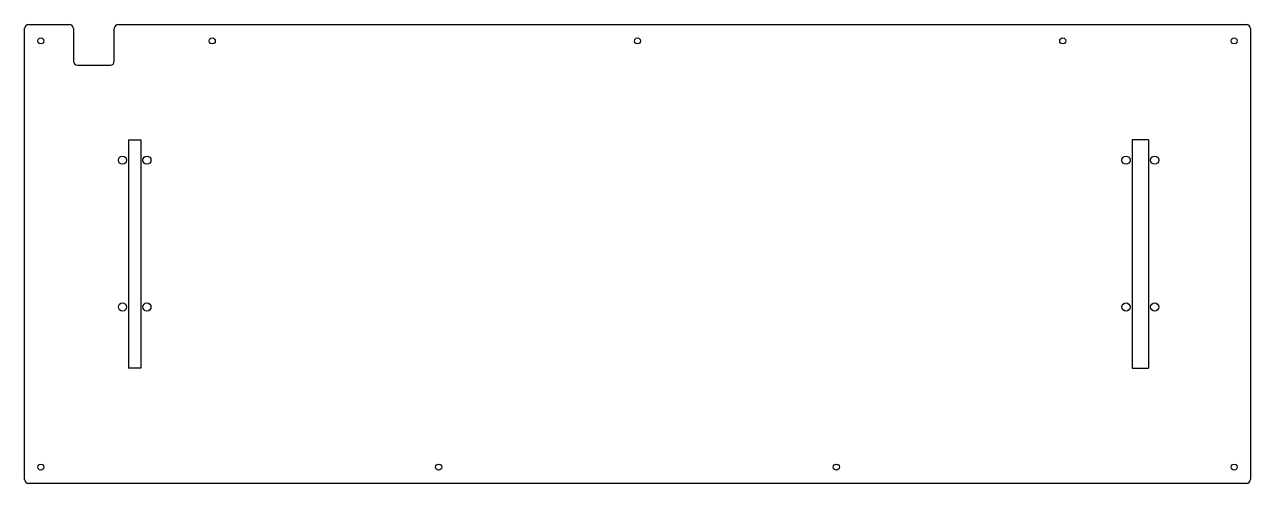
# Model space of a CAD drawing. Header units: millimetres. Extents: x 0 to 300, y 0 to 113.
import ezdxf

# ---------------------------------------------------------------- set-up
doc = ezdxf.new("R2010")
doc.units = ezdxf.units.MM
doc.header["$MEASUREMENT"] = 0

msp = doc.modelspace()

# ---------------------------------------------------------------- linework, layer by layer
for p, q in [((0, 1), (0, 111.5)), ((1, 112.5), (11, 112.5)), ((12, 111.5), (12, 103.5)), ((22, 103.5), (22, 111.5)), ((23, 112.5), (299.5, 112.5)), ((300.5, 111.5), (300.5, 1)), ((13, 102.5), (21, 102.5)), ((25.5, 84.25), (25.5, 28.25)), ((25.5, 84.25), (28.5, 84.25)), ((28.5, 84.25), (28.5, 28.25)), ((275.5, 84.25), (271.5, 84.25)), ((271.5, 84.25), (271.5, 28.25)), ((275.5, 84.25), (275.5, 28.25)), ((28.5, 28.25), (25.5, 28.25)), ((271.5, 28.25), (275.5, 28.25)), ((299.5, 0), (1, 0))]:
    msp.add_line(p, q)
for centre, radius in [((4, 108.5), 0.75), ((46, 108.5), 0.75), ((150.25, 108.5), 0.75), ((254.5, 108.5), 0.75), ((296.5, 108.5), 0.75), ((24, 79.25), 1), ((30, 79.25), 1), ((270, 79.25), 1), ((277, 79.25), 1), ((24, 43.25), 1), ((30, 43.25), 1), ((270, 43.25), 1), ((277, 43.25), 1), ((4, 4), 0.75), ((101.5, 4), 0.75), ((199, 4), 0.75), ((296.5, 4), 0.75)]:
    msp.add_circle(centre, radius)
for centre, start, end in [((1, 111.5), 90, 180), ((11, 111.5), 0, 90), ((23, 111.5), 90, 180), ((299.5, 111.5), 0, 90), ((13, 103.5), 180, 270), ((21, 103.5), 270, 0), ((1, 1), 180, 270), ((299.5, 1), 270, 0)]:
    msp.add_arc(centre, 1, start, end)

doc.saveas('drawing.dxf')
